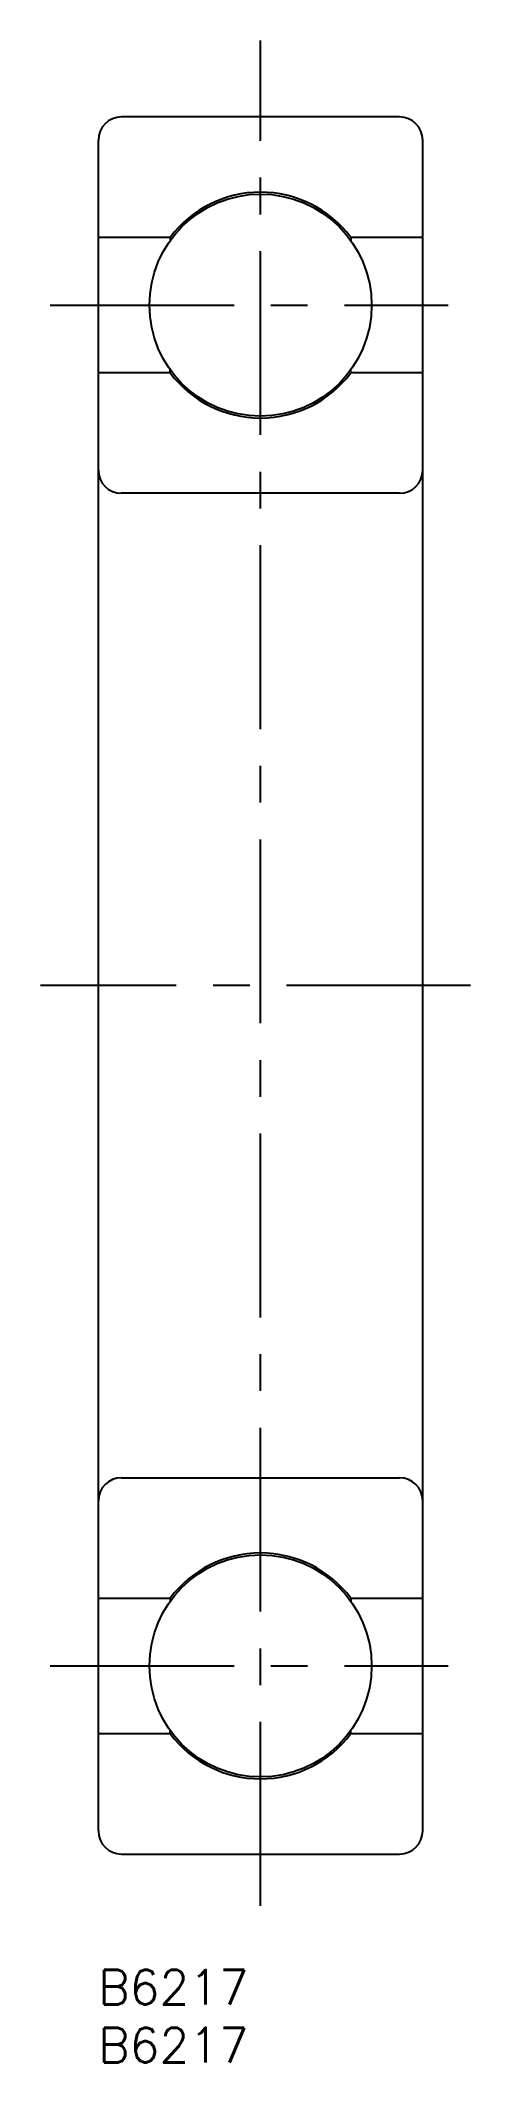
# Model space of a CAD drawing. Extents: x -5 to 32, y -8 to 167.
import ezdxf

# ---------------------------------------------------------------- set-up
doc = ezdxf.new("R2010")
doc.units = 0
doc.header["$LTSCALE"] = 0.5
doc.linetypes.add('CENTER', pattern=[50.8, 31.75, -6.35, 6.35, -6.35])
for name, color, linetype in [('MSM_CENTER', 1, 'CENTER'), ('MSM_CONTINUOUS', 7, 'CONTINUOUS'), ('MSM_PART_NUMBER', 7, 'CONTINUOUS')]:
    doc.layers.add(name, color=color, linetype=linetype)
doc.styles.get("Standard").update_dxf_attribs({"font": 'txt.shx', "height": 3, "bigfont": 'bigfont.shx'})

msp = doc.modelspace()

# ---------------------------------------------------------------- linework, layer by layer
at = {"layer": 'MSM_CENTER'}
for p, q in [((14, 5.54), (14, 166.61)), ((-4.16, 143.75), (30.19, 143.75)), ((32.13, 85), (-5, 85)), ((-4.16, 26.25), (30.19, 26.25))]:
    msp.add_line(p, q, dxfattribs=at)
at = {"layer": 'MSM_CONTINUOUS'}
for p, q in [((26, 160), (2, 160)), ((0, 12), (0, 158)), ((28, 12), (28, 158)), ((6.2, 149.6), (0, 149.6)), ((6.2, 149.6), (6.2, 149.32)), ((28, 149.6), (21.8, 149.6)), ((21.8, 149.6), (21.8, 149.32)), ((6.2, 137.9), (6.2, 138.18)), ((21.8, 137.9), (21.8, 138.18)), ((6.2, 137.9), (0, 137.9)), ((28, 137.9), (21.8, 137.9)), ((26, 127.5), (2, 127.5)), ((2, 42.5), (26, 42.5)), ((0, 32.1), (6.2, 32.1)), ((6.2, 32.1), (6.2, 31.82)), ((21.8, 32.1), (28, 32.1)), ((21.8, 32.1), (21.8, 31.82)), ((0, 20.4), (6.2, 20.4)), ((6.2, 20.4), (6.2, 20.68)), ((21.8, 20.4), (21.8, 20.68)), ((21.8, 20.4), (28, 20.4)), ((2, 10), (26, 10))]:
    msp.add_line(p, q, dxfattribs=at)
for centre in [(14, 143.75), (14, 26.25)]:
    msp.add_circle(centre, 9.59, dxfattribs=at)
for centre, radius, start, end in [((2, 158), 2, 90, 180), ((26, 158), 2, 360, 90), ((14, 143.75), 9.75, 36.8699, 143.1301), ((14, 143.75), 9.75, 216.8699, 323.1301), ((2, 129.5), 2, 180, 270), ((26, 129.5), 2, 270, 0), ((2, 40.5), 2, 90, 180), ((26, 40.5), 2, 0, 90), ((14, 26.25), 9.75, 36.8699, 143.1301), ((14, 26.25), 9.75, 216.8699, 323.1301), ((2, 12), 2, 180, 270), ((26, 12), 2, 270, 0)]:
    msp.add_arc(centre, radius, start, end, dxfattribs=at)

# ---------------------------------------------------------------- texts
at = {"layer": 'MSM_PART_NUMBER'}
for p in [(0, -3), (0, -8)]:
    msp.add_text('B6217', height=3, dxfattribs=at).set_placement(p)

doc.saveas('drawing.dxf')
